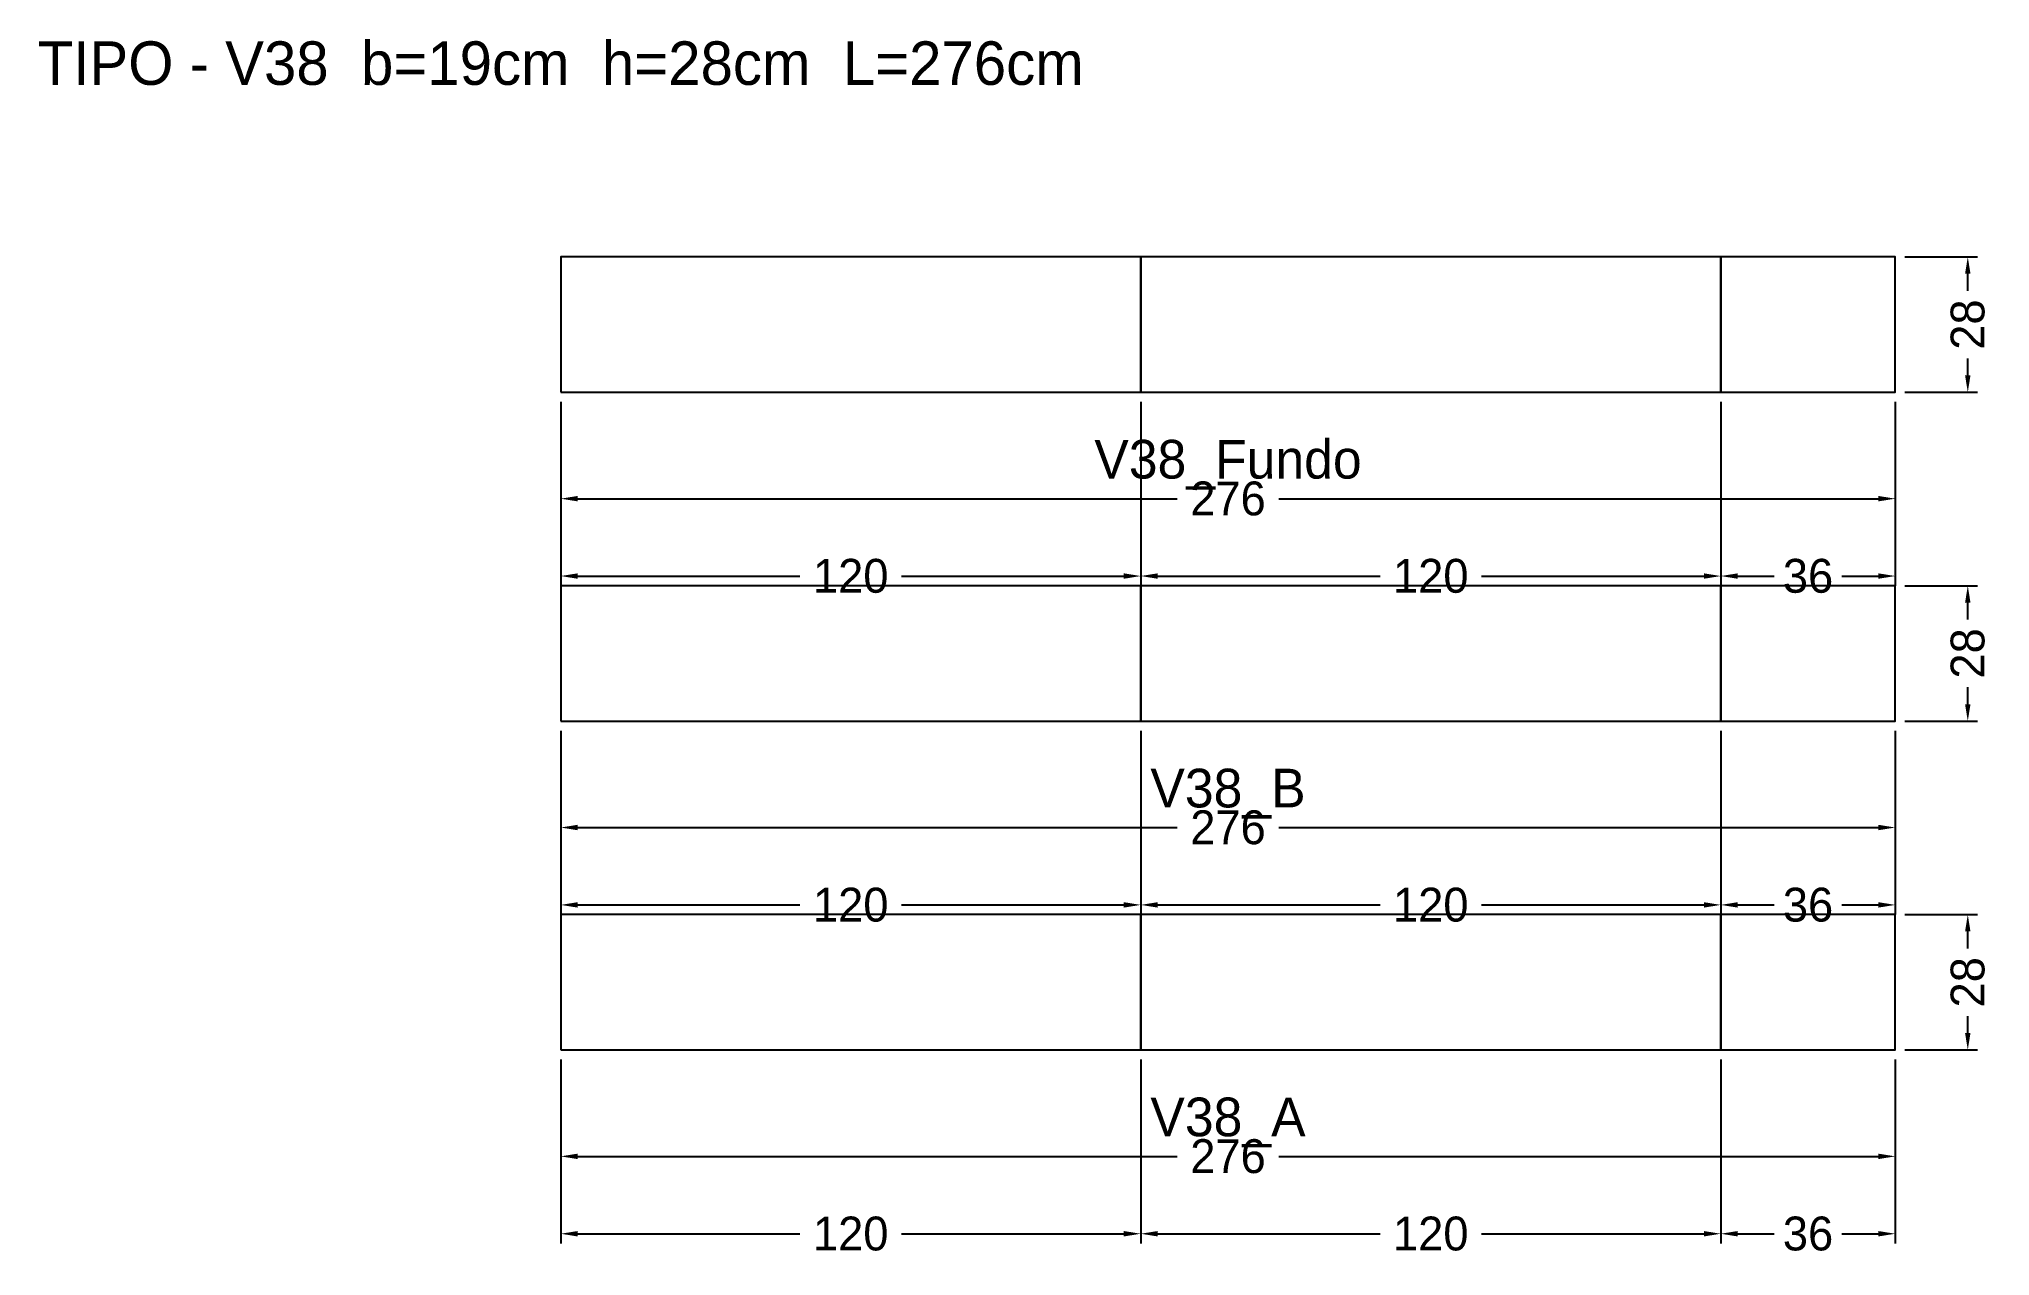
# Model space of a CAD drawing. Header units: metres. Extents: x -108 to 296, y -43 to 209.
import ezdxf

# ---------------------------------------------------------------- set-up
doc = ezdxf.new("R2010")
doc.units = ezdxf.units.M
for name, color, linetype in [('COTA', 3, 'Continuous'), ('NOMENCLATURA', 2, 'Continuous'), ('Paineis', 7, 'Continuous'), ('Texto Secao', 2, 'Continuous')]:
    doc.layers.add(name, color=color, linetype=linetype)
doc.dimstyles.new('COTA_VIG', dxfattribs={"dimtxt": 7, "dimasz": 3.5, "dimexe": 2, "dimexo": 2, "dimgap": 1.5, "dimtad": 1, "dimdec": 1, "dimcen": 2.5, "dimclrd": 3, "dimclre": 3, "dimclrt": 3, "dimazin": 3, "dimtfac": 1, "dimtmove": 0, "dimatfit": 3})

# ---------------------------------------------------------------- blocks, each defined once
blk = doc.blocks.new('_CLOSEDFILLED')
at = {"color": 0, "linetype": 'BYBLOCK'}
blk.add_solid([(-1, 0.16), (0, 0), (-1, -0.16)], dxfattribs=at)
blk = doc.blocks.new('*D1')
at = {"color": 3}
for p, q in [((0, -2), (0, -24)), ((276.1, -2), (276.1, -24)), ((3.5, -22), (127.55, -22)), ((148.55, -22), (272.6, -22))]:
    blk.add_line(p, q, dxfattribs=at)
at = {"layer": 'Defpoints'}
for p in [(0, 0), (276.1, 0), (0, -22)]:
    blk.add_point(p, dxfattribs=at)
at = {"layer": 'COTA', "color": 3, "xscale": 3.5, "yscale": 3.5, "rotation": 180}
blk.add_blockref('_CLOSEDFILLED', (0, -22), dxfattribs=at)
at = {"layer": 'COTA', "color": 3, "xscale": 3.5, "yscale": 3.5}
blk.add_blockref('_CLOSEDFILLED', (276.1, -22), dxfattribs=at)
at = {"layer": 'COTA', "color": 3, "insert": (138.05, -22), "char_height": 7, "attachment_point": 5}
blk.add_mtext('276', dxfattribs=at)
blk = doc.blocks.new('*D2')
at = {"color": 3}
for p, q in [((0, -2), (0, -40)), ((120, -2), (120, -40)), ((3.5, -38), (49.5, -38)), ((70.5, -38), (116.5, -38))]:
    blk.add_line(p, q, dxfattribs=at)
at = {"layer": 'Defpoints'}
for p in [(0, 0), (120, 0), (0, -38)]:
    blk.add_point(p, dxfattribs=at)
at = {"layer": 'COTA', "color": 3, "xscale": 3.5, "yscale": 3.5, "rotation": 180}
blk.add_blockref('_CLOSEDFILLED', (0, -38), dxfattribs=at)
at = {"layer": 'COTA', "color": 3, "xscale": 3.5, "yscale": 3.5}
blk.add_blockref('_CLOSEDFILLED', (120, -38), dxfattribs=at)
at = {"layer": 'COTA', "color": 3, "insert": (60, -38), "char_height": 7, "attachment_point": 5}
blk.add_mtext('120', dxfattribs=at)
blk = doc.blocks.new('*D3')
at = {"color": 3}
for p, q in [((120, -2), (120, -40)), ((240, -2), (240, -40)), ((123.5, -38), (169.5, -38)), ((190.5, -38), (236.5, -38))]:
    blk.add_line(p, q, dxfattribs=at)
at = {"layer": 'Defpoints'}
for p in [(120, 0), (240, 0), (120, -38)]:
    blk.add_point(p, dxfattribs=at)
at = {"layer": 'COTA', "color": 3, "xscale": 3.5, "yscale": 3.5, "rotation": 180}
blk.add_blockref('_CLOSEDFILLED', (120, -38), dxfattribs=at)
at = {"layer": 'COTA', "color": 3, "xscale": 3.5, "yscale": 3.5}
blk.add_blockref('_CLOSEDFILLED', (240, -38), dxfattribs=at)
at = {"layer": 'COTA', "color": 3, "insert": (180, -38), "char_height": 7, "attachment_point": 5}
blk.add_mtext('120', dxfattribs=at)
blk = doc.blocks.new('*D4')
at = {"color": 3}
for p, q in [((240, -2), (240, -40)), ((276.1, -2), (276.1, -40)), ((243.5, -38), (251.05, -38)), ((265.05, -38), (272.6, -38))]:
    blk.add_line(p, q, dxfattribs=at)
at = {"layer": 'Defpoints'}
for p in [(240, 0), (276.1, 0), (240, -38)]:
    blk.add_point(p, dxfattribs=at)
at = {"layer": 'COTA', "color": 3, "xscale": 3.5, "yscale": 3.5, "rotation": 180}
blk.add_blockref('_CLOSEDFILLED', (240, -38), dxfattribs=at)
at = {"layer": 'COTA', "color": 3, "xscale": 3.5, "yscale": 3.5}
blk.add_blockref('_CLOSEDFILLED', (276.1, -38), dxfattribs=at)
at = {"layer": 'COTA', "color": 3, "insert": (258.05, -38), "char_height": 7, "attachment_point": 5}
blk.add_mtext('36', dxfattribs=at)
blk = doc.blocks.new('*D5')
at = {"color": 3}
for p, q in [((278.1, 28), (293.1, 28)), ((291.1, 21), (291.1, 24.5)), ((291.1, 3.5), (291.1, 7)), ((278.1, 0), (293.1, 0))]:
    blk.add_line(p, q, dxfattribs=at)
at = {"layer": 'Defpoints'}
for p in [(276.1, 28), (276.1, 0), (291.1, 0)]:
    blk.add_point(p, dxfattribs=at)
at = {"layer": 'COTA', "color": 3, "xscale": 3.5, "yscale": 3.5}
for p, rotation in [((291.1, 28), 90), ((291.1, 0), 270)]:
    blk.add_blockref('_CLOSEDFILLED', p, dxfattribs=dict(at, rotation=rotation))
at = {"layer": 'COTA', "color": 3, "insert": (291.1, 14), "char_height": 7, "attachment_point": 5, "rotation": 90}
blk.add_mtext('28', dxfattribs=at)
blk = doc.blocks.new('*D6')
at = {"color": 3}
for p, q in [((0, 66), (0, 44)), ((276.1, 66), (276.1, 44)), ((3.5, 46), (127.55, 46)), ((148.55, 46), (272.6, 46))]:
    blk.add_line(p, q, dxfattribs=at)
at = {"layer": 'Defpoints'}
for p in [(0, 68), (276.1, 68), (0, 46)]:
    blk.add_point(p, dxfattribs=at)
at = {"layer": 'COTA', "color": 3, "xscale": 3.5, "yscale": 3.5, "rotation": 180}
blk.add_blockref('_CLOSEDFILLED', (0, 46), dxfattribs=at)
at = {"layer": 'COTA', "color": 3, "xscale": 3.5, "yscale": 3.5}
blk.add_blockref('_CLOSEDFILLED', (276.1, 46), dxfattribs=at)
at = {"layer": 'COTA', "color": 3, "insert": (138.05, 46), "char_height": 7, "attachment_point": 5}
blk.add_mtext('276', dxfattribs=at)
blk = doc.blocks.new('*D7')
at = {"color": 3}
for p, q in [((0, 66), (0, 28)), ((120, 66), (120, 28)), ((3.5, 30), (49.5, 30)), ((70.5, 30), (116.5, 30))]:
    blk.add_line(p, q, dxfattribs=at)
at = {"layer": 'Defpoints'}
for p in [(0, 68), (120, 68), (0, 30)]:
    blk.add_point(p, dxfattribs=at)
at = {"layer": 'COTA', "color": 3, "xscale": 3.5, "yscale": 3.5, "rotation": 180}
blk.add_blockref('_CLOSEDFILLED', (0, 30), dxfattribs=at)
at = {"layer": 'COTA', "color": 3, "xscale": 3.5, "yscale": 3.5}
blk.add_blockref('_CLOSEDFILLED', (120, 30), dxfattribs=at)
at = {"layer": 'COTA', "color": 3, "insert": (60, 30), "char_height": 7, "attachment_point": 5}
blk.add_mtext('120', dxfattribs=at)
blk = doc.blocks.new('*D8')
at = {"color": 3}
for p, q in [((120, 66), (120, 28)), ((240, 66), (240, 28)), ((123.5, 30), (169.5, 30)), ((190.5, 30), (236.5, 30))]:
    blk.add_line(p, q, dxfattribs=at)
at = {"layer": 'Defpoints'}
for p in [(120, 68), (240, 68), (120, 30)]:
    blk.add_point(p, dxfattribs=at)
at = {"layer": 'COTA', "color": 3, "xscale": 3.5, "yscale": 3.5, "rotation": 180}
blk.add_blockref('_CLOSEDFILLED', (120, 30), dxfattribs=at)
at = {"layer": 'COTA', "color": 3, "xscale": 3.5, "yscale": 3.5}
blk.add_blockref('_CLOSEDFILLED', (240, 30), dxfattribs=at)
at = {"layer": 'COTA', "color": 3, "insert": (180, 30), "char_height": 7, "attachment_point": 5}
blk.add_mtext('120', dxfattribs=at)
blk = doc.blocks.new('*D9')
at = {"color": 3}
for p, q in [((240, 66), (240, 28)), ((276.1, 66), (276.1, 28)), ((243.5, 30), (251.05, 30)), ((265.05, 30), (272.6, 30))]:
    blk.add_line(p, q, dxfattribs=at)
at = {"layer": 'Defpoints'}
for p in [(240, 68), (276.1, 68), (240, 30)]:
    blk.add_point(p, dxfattribs=at)
at = {"layer": 'COTA', "color": 3, "xscale": 3.5, "yscale": 3.5, "rotation": 180}
blk.add_blockref('_CLOSEDFILLED', (240, 30), dxfattribs=at)
at = {"layer": 'COTA', "color": 3, "xscale": 3.5, "yscale": 3.5}
blk.add_blockref('_CLOSEDFILLED', (276.1, 30), dxfattribs=at)
at = {"layer": 'COTA', "color": 3, "insert": (258.05, 30), "char_height": 7, "attachment_point": 5}
blk.add_mtext('36', dxfattribs=at)
blk = doc.blocks.new('*D10')
at = {"color": 3}
for p, q in [((278.1, 96), (293.1, 96)), ((291.1, 89), (291.1, 92.5)), ((291.1, 71.5), (291.1, 75)), ((278.1, 68), (293.1, 68))]:
    blk.add_line(p, q, dxfattribs=at)
at = {"layer": 'Defpoints'}
for p in [(276.1, 96), (276.1, 68), (291.1, 68)]:
    blk.add_point(p, dxfattribs=at)
at = {"layer": 'COTA', "color": 3, "xscale": 3.5, "yscale": 3.5}
for p, rotation in [((291.1, 96), 90), ((291.1, 68), 270)]:
    blk.add_blockref('_CLOSEDFILLED', p, dxfattribs=dict(at, rotation=rotation))
at = {"layer": 'COTA', "color": 3, "insert": (291.1, 82), "char_height": 7, "attachment_point": 5, "rotation": 90}
blk.add_mtext('28', dxfattribs=at)
blk = doc.blocks.new('*D11')
at = {"color": 3}
for p, q in [((0, 134), (0, 112)), ((276.1, 134), (276.1, 112)), ((3.5, 114), (127.55, 114)), ((148.55, 114), (272.6, 114))]:
    blk.add_line(p, q, dxfattribs=at)
at = {"layer": 'Defpoints'}
for p in [(0, 136), (276.1, 136), (0, 114)]:
    blk.add_point(p, dxfattribs=at)
at = {"layer": 'COTA', "color": 3, "xscale": 3.5, "yscale": 3.5, "rotation": 180}
blk.add_blockref('_CLOSEDFILLED', (0, 114), dxfattribs=at)
at = {"layer": 'COTA', "color": 3, "xscale": 3.5, "yscale": 3.5}
blk.add_blockref('_CLOSEDFILLED', (276.1, 114), dxfattribs=at)
at = {"layer": 'COTA', "color": 3, "insert": (138.05, 114), "char_height": 7, "attachment_point": 5}
blk.add_mtext('276', dxfattribs=at)
blk = doc.blocks.new('*D12')
at = {"color": 3}
for p, q in [((0, 134), (0, 96)), ((120, 134), (120, 96)), ((3.5, 98), (49.5, 98)), ((70.5, 98), (116.5, 98))]:
    blk.add_line(p, q, dxfattribs=at)
at = {"layer": 'Defpoints'}
for p in [(0, 136), (120, 136), (0, 98)]:
    blk.add_point(p, dxfattribs=at)
at = {"layer": 'COTA', "color": 3, "xscale": 3.5, "yscale": 3.5, "rotation": 180}
blk.add_blockref('_CLOSEDFILLED', (0, 98), dxfattribs=at)
at = {"layer": 'COTA', "color": 3, "xscale": 3.5, "yscale": 3.5}
blk.add_blockref('_CLOSEDFILLED', (120, 98), dxfattribs=at)
at = {"layer": 'COTA', "color": 3, "insert": (60, 98), "char_height": 7, "attachment_point": 5}
blk.add_mtext('120', dxfattribs=at)
blk = doc.blocks.new('*D13')
at = {"color": 3}
for p, q in [((120, 134), (120, 96)), ((240, 134), (240, 96)), ((123.5, 98), (169.5, 98)), ((190.5, 98), (236.5, 98))]:
    blk.add_line(p, q, dxfattribs=at)
at = {"layer": 'Defpoints'}
for p in [(120, 136), (240, 136), (120, 98)]:
    blk.add_point(p, dxfattribs=at)
at = {"layer": 'COTA', "color": 3, "xscale": 3.5, "yscale": 3.5, "rotation": 180}
blk.add_blockref('_CLOSEDFILLED', (120, 98), dxfattribs=at)
at = {"layer": 'COTA', "color": 3, "xscale": 3.5, "yscale": 3.5}
blk.add_blockref('_CLOSEDFILLED', (240, 98), dxfattribs=at)
at = {"layer": 'COTA', "color": 3, "insert": (180, 98), "char_height": 7, "attachment_point": 5}
blk.add_mtext('120', dxfattribs=at)
blk = doc.blocks.new('*D14')
at = {"color": 3}
for p, q in [((240, 134), (240, 96)), ((276.1, 134), (276.1, 96)), ((243.5, 98), (251.05, 98)), ((265.05, 98), (272.6, 98))]:
    blk.add_line(p, q, dxfattribs=at)
at = {"layer": 'Defpoints'}
for p in [(240, 136), (276.1, 136), (240, 98)]:
    blk.add_point(p, dxfattribs=at)
at = {"layer": 'COTA', "color": 3, "xscale": 3.5, "yscale": 3.5, "rotation": 180}
blk.add_blockref('_CLOSEDFILLED', (240, 98), dxfattribs=at)
at = {"layer": 'COTA', "color": 3, "xscale": 3.5, "yscale": 3.5}
blk.add_blockref('_CLOSEDFILLED', (276.1, 98), dxfattribs=at)
at = {"layer": 'COTA', "color": 3, "insert": (258.05, 98), "char_height": 7, "attachment_point": 5}
blk.add_mtext('36', dxfattribs=at)
blk = doc.blocks.new('*D15')
at = {"color": 3}
for p, q in [((278.1, 164), (293.1, 164)), ((291.1, 157), (291.1, 160.5)), ((291.1, 139.5), (291.1, 143)), ((278.1, 136), (293.1, 136))]:
    blk.add_line(p, q, dxfattribs=at)
at = {"layer": 'Defpoints'}
for p in [(276.1, 164), (276.1, 136), (291.1, 136)]:
    blk.add_point(p, dxfattribs=at)
at = {"layer": 'COTA', "color": 3, "xscale": 3.5, "yscale": 3.5}
for p, rotation in [((291.1, 164), 90), ((291.1, 136), 270)]:
    blk.add_blockref('_CLOSEDFILLED', p, dxfattribs=dict(at, rotation=rotation))
at = {"layer": 'COTA', "color": 3, "insert": (291.1, 150), "char_height": 7, "attachment_point": 5, "rotation": 90}
blk.add_mtext('28', dxfattribs=at)

msp = doc.modelspace()

# ---------------------------------------------------------------- linework, layer by layer
at = {"layer": 'Paineis'}
for points in [[(0, 136), (120, 136), (120, 164), (0, 164)], [(120, 136), (240, 136), (240, 164), (120, 164)], [(240, 136), (276.1, 136), (276.1, 164), (240, 164)], [(0, 68), (120, 68), (120, 96), (0, 96)], [(120, 68), (240, 68), (240, 96), (120, 96)], [(240, 68), (276.1, 68), (276.1, 96), (240, 96)], [(0, 0), (120, 0), (120, 28), (0, 28)], [(120, 0), (240, 0), (240, 28), (120, 28)], [(240, 0), (276.1, 0), (276.1, 28), (240, 28)]]:
    msp.add_lwpolyline(points, close=True, dxfattribs=at)

# ---------------------------------------------------------------- texts
at = {"layer": 'NOMENCLATURA', "insert": (0, 204), "char_height": 9, "width": 296.1, "attachment_point": 5}
msp.add_mtext('TIPO - V38  b=19cm  h=28cm  L=276cm', dxfattribs=at)
at = {"layer": 'Texto Secao', "char_height": 8, "width": 296.1, "attachment_point": 5}
for s, insert in [('V38_Fundo', (138.05, 121)), ('V38_B', (138.05, 53)), ('V38_A', (138.05, -15))]:
    msp.add_mtext(s, dxfattribs=dict(at, insert=insert))

# ---------------------------------------------------------------- dimensions: what is measured, and where the dimension line sits
at = {"layer": 'COTA'}
for base, p1, p2, picture, middle in [((291.1, 136), (276.1, 136), (276.1, 164), '*D15', (291.1, 150)), ((291.1, 68), (276.1, 68), (276.1, 96), '*D10', (291.1, 82)), ((291.1, 0), (276.1, 0), (276.1, 28), '*D5', (291.1, 14))]:
    dim = msp.add_linear_dim(base=base, p1=p1, p2=p2, angle=90, dimstyle='COTA_VIG', dxfattribs=at)
    dim.commit()
    dim.dimension.update_dxf_attribs({"geometry": picture, "text_midpoint": middle})
for base, p1, p2, picture, middle in [((0, 114), (0, 136), (276.1, 136), '*D11', (138.05, 114)), ((0, 98), (0, 136), (120, 136), '*D12', (60, 98)), ((120, 98), (120, 136), (240, 136), '*D13', (180, 98)), ((240, 98), (240, 136), (276.1, 136), '*D14', (258.05, 98)), ((0, 46), (0, 68), (276.1, 68), '*D6', (138.05, 46)), ((0, 30), (0, 68), (120, 68), '*D7', (60, 30)), ((120, 30), (120, 68), (240, 68), '*D8', (180, 30)), ((240, 30), (240, 68), (276.1, 68), '*D9', (258.05, 30)), ((0, -22), (0, 0), (276.1, 0), '*D1', (138.05, -22)), ((0, -38), (0, 0), (120, 0), '*D2', (60, -38)), ((120, -38), (120, 0), (240, 0), '*D3', (180, -38)), ((240, -38), (240, 0), (276.1, 0), '*D4', (258.05, -38))]:
    dim = msp.add_linear_dim(base=base, p1=p1, p2=p2, dimstyle='COTA_VIG', dxfattribs=at)
    dim.commit()
    dim.dimension.update_dxf_attribs({"geometry": picture, "text_midpoint": middle})

doc.saveas('drawing.dxf')
